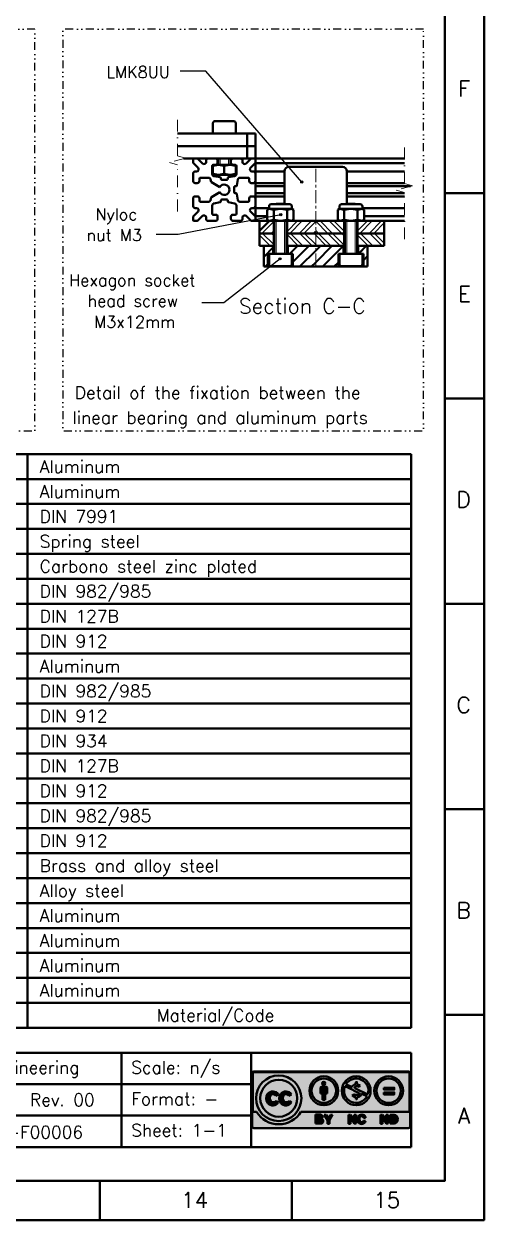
# Model space of a CAD drawing. Extents: x 20728 to 21422, y -7306 to -6812.
# Drawn here: x 21311.2 to 21421.9, y -7306 to -7018.3 of the extents above; entities that cross this region are included whole.
import ezdxf

# ---------------------------------------------------------------- set-up
doc = ezdxf.new("R2010")
doc.units = 0
for name, pattern in [('CENTER', [50.8, 31.75, -6.35, 6.35, -6.35]), ('DASHDOTTINY', [3.81, 1.905, -0.9525, 0, -0.9525]), ('DASHED', [19.05, 12.7, -6.35]), ('DIVIDETINY', [4.7625, 1.905, -0.9525, 0, -0.9525, 0, -0.9525])]:
    doc.linetypes.add(name, pattern=pattern)
for name, color, linetype, lineweight in [('Centro', 1, 'CENTER', 15), ('Encurtamento', 61, 'DASHDOTTINY', 13), ('Fixação e Transmissão', 5, 'Continuous', 50), ('Guias', 30, 'Continuous', 50), ('Linha tracejada', 254, 'DASHED', 15), ('Perfis e Cantoneiras', 2, 'Continuous', 50), ('Peças Usinadas', 120, 'Continuous', 50)]:
    doc.layers.add(name, color=color, linetype=linetype, lineweight=lineweight)
for name, color, linetype in [('Cotas', 90, 'Continuous'), ('Detalhe', 132, 'DIVIDETINY'), ('Hachura', 9, 'Continuous')]:
    doc.layers.add(name, color=color, linetype=linetype)
doc.styles.get("Standard").update_dxf_attribs({"font": 'romans.shx'})

# ---------------------------------------------------------------- blocks, each defined once
blk = doc.blocks.new('Logo CC')
at = {"layer": 'Peças Usinadas'}
h = blk.add_hatch(color=252, dxfattribs=at)
h.dxf.hatch_style = 1
h.paths.add_polyline_path([(20.48, 4.9, 0.414214), (20.04, 5.34), (-17.19, 5.34, 0.414214), (-17.63, 4.9), (-17.63, -7.85, 0.414214), (-17.19, -8.29), (20.04, -8.29, 0.414214), (20.48, -7.85), (20.48, 4.9)])
h.paths.add_polyline_path([(-16.56, -4.37), (-17.44, -4.37), (-17.44, 4.9, -0.414214), (-17.19, 5.15), (20.04, 5.15, -0.414214), (20.29, 4.9), (20.29, -4.37), (-5.84, -4.37, -0.563159), (-16.56, -4.37)], flags=16)
h.paths.add_polyline_path([(-16.67, -1.12, -1), (-5.73, -1.12, -1), (-16.67, -1.12)], flags=0)
h.paths.add_polyline_path([(-2.34, -5.06), (-1.12, -5.06, -0.661969), (-0.86, -6.06, -0.788457), (-1.09, -7.22), (-2.34, -7.22), (-2.34, -5.06)], flags=16)
h.paths.add_polyline_path([(-0.23, -5.14), (0.26, -5.14), (0.76, -5.98), (1.27, -5.14), (1.76, -5.14), (1, -6.41), (1, -7.27), (0.76, -7.27), (0.53, -7.27), (0.53, -6.41), (-0.23, -5.14)], flags=16)
h.paths.add_polyline_path([(5.57, -5.1), (6.05, -5.1), (6.97, -6.44), (6.97, -5.1), (7.45, -5.1), (7.45, -7.21), (6.97, -7.21), (6.05, -5.87), (6.05, -7.23), (5.57, -7.23), (5.57, -5.1)], flags=16)
h.paths.add_polyline_path([(7.82, -5.75, -0.213732), (8.48, -5.08, -0.134698), (9.1, -5.09, -0.397759), (9.71, -5.83), (9.24, -5.83, 0.6511), (8.35, -5.62, 0.22418), (8.31, -6.58, 0.699149), (9.24, -6.54), (9.71, -6.54, -0.390337), (8.8, -7.31, -0.329081), (7.83, -6.65, -0.166195), (7.82, -5.75)], flags=16)
h.paths.add_polyline_path([(13.29, -5.1), (13.77, -5.1), (14.7, -6.44), (14.7, -5.1), (15.18, -5.1), (15.18, -7.21), (14.7, -7.21), (13.77, -5.87), (13.77, -7.23), (13.29, -7.23), (13.29, -5.1)], flags=16)
h.paths.add_polyline_path([(15.66, -5.1), (16.59, -5.1, -0.863396), (16.59, -7.21), (15.66, -7.21), (15.66, -5.1)], flags=16)
h.paths.add_polyline_path([(16.02, -5.45), (16.59, -5.45, -0.611418), (16.59, -6.9), (16.02, -6.9), (16.02, -5.45)], flags=0)
h.paths.add_polyline_path([(-1.84, -5.45), (-1.29, -5.45, -0.888745), (-1.29, -5.94), (-1.84, -5.94), (-1.84, -5.45)], flags=0)
h.paths.add_polyline_path([(-1.84, -6.36), (-1.21, -6.36, -0.888745), (-1.21, -6.85), (-1.84, -6.85), (-1.84, -6.36)], flags=0)
h.paths.add_polyline_path([(-6.76, -1.12, -1), (-15.64, -1.12, -1), (-6.76, -1.12)], flags=0)
h.paths.add_polyline_path([(3.13, 0.69, -1), (-3.81, 0.69, -1), (3.13, 0.69)], flags=0)
h.paths.add_polyline_path([(2.59, 0.69, -1), (-3.27, 0.69, -1), (2.59, 0.69)], flags=0)
h.paths.add_polyline_path([(-1.12, 1.44, -0.414214), (-0.92, 1.64), (-0.34, 1.64), (0.23, 1.64, -0.414213), (0.43, 1.44), (0.43, 0), (0, 0), (0, -1.46), (-0.34, -1.46), (-0.69, -1.46), (-0.69, 0), (-1.12, 0), (-1.12, 1.44)], flags=0)
h.paths.add_polyline_path([(10.93, 0.69, -1), (3.99, 0.69, -1), (10.93, 0.69)], flags=0)
h.paths.add_polyline_path([(4.75, 1.8), (6.66, 0.93, 0.109981), (8.05, 0.21, -0.673703), (8.15, -0.15, -0.259108), (6.78, -0.18), (6.51, -0.48, 0.155874), (7.39, -0.85), (7.39, -1.33), (7.63, -1.33), (7.63, -0.85, 0.142846), (8.46, -0.56, 0.147289), (8.76, -0.04), (10.07, -0.64, -0.962523), (4.75, 1.8)], flags=0)
h.paths.add_polyline_path([(7.33, 1.73, -0.154068), (8.15, 1.66), (8.43, 1.96, 0.096441), (7.63, 2.24), (7.63, 2.76), (7.39, 2.76), (7.39, 2.26, 0.305146), (6.45, 1.57), (4.97, 2.24, -0.876811), (10.26, -0.18), (7.26, 1.21, -0.730169), (7.33, 1.73)], flags=0)
h.paths.add_polyline_path([(18.73, 0.69, -1), (11.79, 0.69, -1), (18.73, 0.69)], flags=0)
h.paths.add_polyline_path([(18.19, 0.69, -1), (12.33, 0.69, -1), (18.19, 0.69)], flags=0)
h.paths.add_polyline_path([(14.14, 1.43), (16.6, 1.43), (16.6, 0.97), (14.14, 0.97), (14.14, 1.43)], flags=0)
h.paths.add_polyline_path([(-11.27, -0.18), (-11.88, -0.53, 0.450891), (-13.11, -0.33, 0.349848), (-13.01, -1.97, 0.361747), (-11.79, -1.71), (-11.3, -2.06, -0.517788), (-13.86, -2.29, -0.339698), (-13.89, -0.09, -0.489965), (-11.27, -0.18)], flags=0)
h.paths.add_polyline_path([(-8.12, -0.18), (-8.73, -0.53, 0.450891), (-9.96, -0.33, 0.349848), (-9.86, -1.97, 0.361747), (-8.64, -1.71), (-8.15, -2.06, -0.517788), (-10.71, -2.29, -0.339698), (-10.74, -0.09, -0.489965), (-8.12, -0.18)], flags=0)
h.paths.add_polyline_path([(14.14, 0.28), (16.6, 0.28), (16.6, -0.19), (14.14, -0.19), (14.14, 0.28)], flags=0)
h.paths.add_polyline_path([(0.05, 2.45, -1), (-0.74, 2.45, -1), (0.05, 2.45)], flags=0)
h = blk.add_hatch(color=254, dxfattribs=at)
h.dxf.hatch_style = 1
h.paths.add_polyline_path([(20.29, 4.9, 0.414214), (20.04, 5.15), (-17.19, 5.15, 0.414214), (-17.44, 4.9), (-17.44, -4.37), (-16.56, -4.37, 0.563159), (-5.84, -4.37), (20.29, -4.37), (20.29, 4.9)])
h.paths.add_polyline_path([(-5.73, -1.12, -1), (-16.67, -1.12, -1), (-5.73, -1.12)], flags=16)
h.paths.add_polyline_path([(-6.76, -1.12, -1), (-15.64, -1.12, -1), (-6.76, -1.12)], flags=0)
h.paths.add_polyline_path([(3.13, 0.69, -1), (-3.81, 0.69, -1), (3.13, 0.69)], flags=16)
h.paths.add_polyline_path([(2.59, 0.69, -1), (-3.27, 0.69, -1), (2.59, 0.69)], flags=0)
h.paths.add_polyline_path([(-1.12, 1.44, -0.414214), (-0.92, 1.64), (-0.34, 1.64), (0.23, 1.64, -0.414213), (0.43, 1.44), (0.43, 0), (0, 0), (0, -1.46), (-0.34, -1.46), (-0.69, -1.46), (-0.69, 0), (-1.12, 0), (-1.12, 1.44)], flags=0)
h.paths.add_polyline_path([(10.93, 0.69, -1), (3.99, 0.69, -1), (10.93, 0.69)], flags=16)
h.paths.add_polyline_path([(4.75, 1.8), (6.66, 0.93, 0.109981), (8.05, 0.21, -0.673703), (8.15, -0.15, -0.259108), (6.78, -0.18), (6.51, -0.48, 0.155874), (7.39, -0.85), (7.39, -1.33), (7.63, -1.33), (7.63, -0.85, 0.142846), (8.46, -0.56, 0.147289), (8.76, -0.04), (10.07, -0.64, -0.962523), (4.75, 1.8)], flags=0)
h.paths.add_polyline_path([(7.33, 1.73, -0.154068), (8.15, 1.66), (8.43, 1.96, 0.096441), (7.63, 2.24), (7.63, 2.76), (7.39, 2.76), (7.39, 2.26, 0.305146), (6.45, 1.57), (4.97, 2.24, -0.876811), (10.26, -0.18), (7.26, 1.21, -0.730169), (7.33, 1.73)], flags=0)
h.paths.add_polyline_path([(18.73, 0.69, -1), (11.79, 0.69, -1), (18.73, 0.69)], flags=16)
h.paths.add_polyline_path([(18.19, 0.69, -1), (12.33, 0.69, -1), (18.19, 0.69)], flags=0)
h.paths.add_polyline_path([(14.14, 1.43), (16.6, 1.43), (16.6, 0.97), (14.14, 0.97), (14.14, 1.43)], flags=0)
h.paths.add_polyline_path([(-11.27, -0.18), (-11.88, -0.53, 0.450891), (-13.11, -0.33, 0.349848), (-13.01, -1.97, 0.361747), (-11.79, -1.71), (-11.3, -2.06, -0.517788), (-13.86, -2.29, -0.339698), (-13.89, -0.09, -0.489965), (-11.27, -0.18)], flags=0)
h.paths.add_polyline_path([(-8.12, -0.18), (-8.73, -0.53, 0.450891), (-9.96, -0.33, 0.349848), (-9.86, -1.97, 0.361747), (-8.64, -1.71), (-8.15, -2.06, -0.517788), (-10.71, -2.29, -0.339698), (-10.74, -0.09, -0.489965), (-8.12, -0.18)], flags=0)
h.paths.add_polyline_path([(14.14, 0.28), (16.6, 0.28), (16.6, -0.19), (14.14, -0.19), (14.14, 0.28)], flags=0)
h.paths.add_polyline_path([(0.05, 2.45, -1), (-0.74, 2.45, -1), (0.05, 2.45)], flags=0)
h = blk.add_hatch(color=252, dxfattribs=at)
h.dxf.hatch_style = 1
h.paths.add_polyline_path([(-5.73, -1.12, 1), (-16.67, -1.12, 1), (-5.73, -1.12)])
h.paths.add_polyline_path([(-15.64, -1.12, -1), (-6.76, -1.12, -1), (-15.64, -1.12)], flags=16)
h.paths.add_polyline_path([(-13.89, -0.09, -0.489965), (-11.27, -0.18), (-11.88, -0.53, 0.450891), (-13.11, -0.33, 0.349848), (-13.01, -1.97, 0.361747), (-11.79, -1.71), (-11.3, -2.06, -0.517788), (-13.86, -2.29, -0.339698), (-13.89, -0.09)], flags=0)
h.paths.add_polyline_path([(-10.74, -0.09, -0.489965), (-8.12, -0.18), (-8.73, -0.53, 0.450891), (-9.96, -0.33, 0.349848), (-9.86, -1.97, 0.361747), (-8.64, -1.71), (-8.15, -2.06, -0.517788), (-10.71, -2.29, -0.339698), (-10.74, -0.09)], flags=0)
h = blk.add_hatch(color=7, dxfattribs=at)
h.dxf.hatch_style = 1
h.paths.add_polyline_path([(-6.76, -1.12, 1), (-15.64, -1.12, 1), (-6.76, -1.12)])
h.paths.add_polyline_path([(-13.89, -0.09, -0.489965), (-11.27, -0.18), (-11.88, -0.53, 0.450891), (-13.11, -0.33, 0.349848), (-13.01, -1.97, 0.361747), (-11.79, -1.71), (-11.3, -2.06, -0.517788), (-13.86, -2.29, -0.339698), (-13.89, -0.09)], flags=16)
h.paths.add_polyline_path([(-10.74, -0.09, -0.489965), (-8.12, -0.18), (-8.73, -0.53, 0.450891), (-9.96, -0.33, 0.349848), (-9.86, -1.97, 0.361747), (-8.64, -1.71), (-8.15, -2.06, -0.517788), (-10.71, -2.29, -0.339698), (-10.74, -0.09)], flags=16)
h = blk.add_hatch(color=252, dxfattribs=at)
h.dxf.hatch_style = 1
h.paths.add_polyline_path([(3.13, 0.69, 1), (-3.81, 0.69, 1), (3.13, 0.69)])
h.paths.add_polyline_path([(2.59, 0.69, -1), (-3.27, 0.69, -1), (2.59, 0.69)], flags=16)
h.paths.add_polyline_path([(-0.92, 1.64), (-0.34, 1.64), (0.23, 1.64, -0.414213), (0.43, 1.44), (0.43, 0), (0, 0), (0, -1.46), (-0.34, -1.46), (-0.69, -1.46), (-0.69, 0), (-1.12, 0), (-1.12, 1.44, -0.414214), (-0.92, 1.64)], flags=0)
h.paths.add_polyline_path([(0.05, 2.45, -1), (-0.74, 2.45, -1), (0.05, 2.45)], flags=0)
h = blk.add_hatch(color=7, dxfattribs=at)
h.dxf.hatch_style = 1
h.paths.add_polyline_path([(2.59, 0.69, 1), (-3.27, 0.69, 1), (2.59, 0.69)])
h.paths.add_polyline_path([(-0.92, 1.64), (-0.34, 1.64), (0.23, 1.64, -0.414213), (0.43, 1.44), (0.43, 0), (0, 0), (0, -1.46), (-0.34, -1.46), (-0.69, -1.46), (-0.69, 0), (-1.12, 0), (-1.12, 1.44, -0.414214), (-0.92, 1.64)], flags=16)
h.paths.add_polyline_path([(0.05, 2.45, -1), (-0.74, 2.45, -1), (0.05, 2.45)], flags=16)
h = blk.add_hatch(color=252, dxfattribs=at)
h.dxf.hatch_style = 1
h.paths.add_polyline_path([(10.93, 0.69, 1), (3.99, 0.69, 1), (10.93, 0.69)])
h.paths.add_polyline_path([(4.75, 1.8), (6.66, 0.93, 0.109981), (8.05, 0.21, -0.673703), (8.15, -0.15, -0.259108), (6.78, -0.18), (6.51, -0.48, 0.155874), (7.39, -0.85), (7.39, -1.33), (7.63, -1.33), (7.63, -0.85, 0.142846), (8.46, -0.56, 0.147289), (8.76, -0.04), (10.07, -0.64, -0.962523), (4.75, 1.8)], flags=16)
h.paths.add_polyline_path([(10.26, -0.18), (7.26, 1.21, -0.730169), (7.33, 1.73, -0.154068), (8.15, 1.66), (8.43, 1.96, 0.096441), (7.63, 2.24), (7.63, 2.76), (7.39, 2.76), (7.39, 2.26, 0.305146), (6.45, 1.57), (4.97, 2.24, -0.876811), (10.26, -0.18)], flags=16)
h = blk.add_hatch(color=7, dxfattribs=at)
h.dxf.hatch_style = 1
h.paths.add_polyline_path([(7.39, 2.76), (7.63, 2.76), (7.63, 2.24, -0.096441), (8.43, 1.96), (8.15, 1.66, 0.154068), (7.33, 1.73, 0.730169), (7.26, 1.21), (10.26, -0.18, 0.876811), (4.97, 2.24), (6.45, 1.57, -0.305146), (7.39, 2.26), (7.39, 2.76)])
h = blk.add_hatch(color=252, dxfattribs=at)
h.dxf.hatch_style = 1
h.paths.add_polyline_path([(18.73, 0.69, 1), (11.79, 0.69, 1), (18.73, 0.69)])
h.paths.add_polyline_path([(18.19, 0.69, -1), (12.33, 0.69, -1), (18.19, 0.69)], flags=16)
h.paths.add_polyline_path([(14.14, 1.43), (16.6, 1.43), (16.6, 0.97), (14.14, 0.97), (14.14, 1.43)], flags=0)
h.paths.add_polyline_path([(14.14, 0.28), (16.6, 0.28), (16.6, -0.19), (14.14, -0.19), (14.14, 0.28)], flags=0)
h = blk.add_hatch(color=7, dxfattribs=at)
h.dxf.hatch_style = 1
h.paths.add_polyline_path([(12.33, 0.69, 1), (18.19, 0.69, 1), (12.33, 0.69)])
h.paths.add_polyline_path([(14.14, 1.43), (16.6, 1.43), (16.6, 0.97), (14.14, 0.97), (14.14, 1.43)], flags=16)
h.paths.add_polyline_path([(14.14, 0.28), (16.6, 0.28), (16.6, -0.19), (14.14, -0.19), (14.14, 0.28)], flags=16)
h = blk.add_hatch(color=252, dxfattribs=at)
h.dxf.hatch_style = 1
h.paths.add_polyline_path([(-11.3, -2.06), (-11.79, -1.71, -0.361747), (-13.01, -1.97, -0.349848), (-13.11, -0.33, -0.450891), (-11.88, -0.53), (-11.27, -0.18, 0.489965), (-13.89, -0.09, 0.339698), (-13.86, -2.29, 0.517788), (-11.3, -2.06)])
h = blk.add_hatch(color=252, dxfattribs=at)
h.dxf.hatch_style = 1
h.paths.add_polyline_path([(-8.15, -2.06), (-8.64, -1.71, -0.361747), (-9.86, -1.97, -0.349848), (-9.96, -0.33, -0.450891), (-8.73, -0.53), (-8.12, -0.18, 0.489965), (-10.74, -0.09, 0.339698), (-10.71, -2.29, 0.517788), (-8.15, -2.06)])
h = blk.add_hatch(color=252, dxfattribs=at)
h.dxf.hatch_style = 1
h.paths.add_polyline_path([(0.43, 1.44, 0.414214), (0.23, 1.64), (-0.34, 1.64), (-0.92, 1.64, 0.414214), (-1.12, 1.44), (-1.12, 0), (-0.69, 0), (-0.69, -1.46), (-0.34, -1.46), (0, -1.46), (0, 0), (0.43, 0), (0.43, 1.44)])
h = blk.add_hatch(color=252, dxfattribs=at)
h.dxf.hatch_style = 1
h.paths.add_polyline_path([(0.05, 2.45, 1), (-0.74, 2.45, 1), (0.05, 2.45)])
h = blk.add_hatch(color=7, dxfattribs=at)
h.dxf.hatch_style = 1
h.paths.add_polyline_path([(6.66, 0.93), (4.75, 1.8, 0.962523), (10.07, -0.64), (8.76, -0.04, -0.147289), (8.46, -0.56, -0.142846), (7.63, -0.85), (7.63, -1.33), (7.39, -1.33), (7.39, -0.85, -0.155874), (6.51, -0.48), (6.78, -0.18, 0.259108), (8.15, -0.15, 0.673703), (8.05, 0.21, -0.109981), (6.66, 0.93)])
h = blk.add_hatch(color=252, dxfattribs=at)
h.dxf.hatch_style = 1
h.paths.add_polyline_path([(16.6, 1.43), (14.14, 1.43), (14.14, 0.97), (16.6, 0.97), (16.6, 1.43)])
h = blk.add_hatch(color=252, dxfattribs=at)
h.dxf.hatch_style = 1
h.paths.add_polyline_path([(16.6, 0.28), (14.14, 0.28), (14.14, -0.19), (16.6, -0.19), (16.6, 0.28)])
h = blk.add_hatch(color=7, dxfattribs=at)
h.dxf.hatch_style = 1
h.paths.add_polyline_path([(-0.86, -6.06, 0.661969), (-1.12, -5.06), (-2.34, -5.06), (-2.34, -7.22), (-1.09, -7.22, 0.788457), (-0.86, -6.06)])
h.paths.add_polyline_path([(-1.84, -5.45), (-1.29, -5.45, -0.888745), (-1.29, -5.94), (-1.84, -5.94), (-1.84, -5.45)], flags=16)
h.paths.add_polyline_path([(-1.84, -6.36), (-1.21, -6.36, -0.888745), (-1.21, -6.85), (-1.84, -6.85), (-1.84, -6.36)], flags=16)
h = blk.add_hatch(color=252, dxfattribs=at)
h.dxf.hatch_style = 1
h.paths.add_polyline_path([(-1.29, -5.45), (-1.84, -5.45), (-1.84, -5.94), (-1.29, -5.94, 0.888745), (-1.29, -5.45)])
h = blk.add_hatch(color=7, dxfattribs=at)
h.dxf.hatch_style = 1
h.paths.add_polyline_path([(1.76, -5.14), (1.27, -5.14), (0.76, -5.98), (0.26, -5.14), (-0.23, -5.14), (0.53, -6.41), (0.53, -7.27), (0.76, -7.27), (1, -7.27), (1, -6.41), (1.76, -5.14)])
h = blk.add_hatch(color=7, dxfattribs=at)
h.dxf.hatch_style = 1
h.paths.add_polyline_path([(7.45, -5.1), (6.97, -5.1), (6.97, -6.44), (6.05, -5.1), (5.57, -5.1), (5.57, -7.23), (6.05, -7.23), (6.05, -5.87), (6.97, -7.21), (7.45, -7.21), (7.45, -5.1)])
h = blk.add_hatch(color=7, dxfattribs=at)
h.dxf.hatch_style = 1
h.paths.add_polyline_path([(9.71, -6.54), (9.24, -6.54, -0.699149), (8.31, -6.58, -0.22418), (8.35, -5.62, -0.6511), (9.24, -5.83), (9.71, -5.83, 0.397759), (9.1, -5.09, 0.134698), (8.48, -5.08, 0.213732), (7.82, -5.75, 0.166195), (7.83, -6.65, 0.329081), (8.8, -7.31, 0.390337), (9.71, -6.54)])
h = blk.add_hatch(color=7, dxfattribs=at)
h.dxf.hatch_style = 1
h.paths.add_polyline_path([(15.18, -5.1), (14.7, -5.1), (14.7, -6.44), (13.77, -5.1), (13.29, -5.1), (13.29, -7.23), (13.77, -7.23), (13.77, -5.87), (14.7, -7.21), (15.18, -7.21), (15.18, -5.1)])
h = blk.add_hatch(color=7, dxfattribs=at)
h.dxf.hatch_style = 1
h.paths.add_polyline_path([(16.59, -5.1), (15.66, -5.1), (15.66, -7.21), (16.59, -7.21, 0.863396), (16.59, -5.1)])
h.paths.add_polyline_path([(16.02, -5.45), (16.59, -5.45, -0.611418), (16.59, -6.9), (16.02, -6.9), (16.02, -5.45)], flags=16)
h = blk.add_hatch(color=252, dxfattribs=at)
h.dxf.hatch_style = 1
h.paths.add_polyline_path([(16.59, -5.45), (16.02, -5.45), (16.02, -6.9), (16.59, -6.9, 0.611418), (16.59, -5.45)])
h = blk.add_hatch(color=252, dxfattribs=at)
h.dxf.hatch_style = 1
h.paths.add_polyline_path([(-1.21, -6.36), (-1.84, -6.36), (-1.84, -6.85), (-1.21, -6.85, 0.888745), (-1.21, -6.36)])
for p, q in [((-17.85, 9.83), (-17.85, -12.87)), ((-17.85, 9.83), (20.69, 9.83)), ((20.69, 9.83), (20.69, -12.87)), ((20.69, -12.87), (-17.85, -12.87))]:
    blk.add_line(p, q, dxfattribs=at)
at = {"layer": 'Peças Usinadas', "color": 252}
for p, q in [((-17.63, 4.9), (-17.63, -7.85)), ((-17.44, 4.9), (-17.44, -4.37)), ((-17.19, 5.34), (20.04, 5.34)), ((-17.19, 5.15), (20.04, 5.15)), ((20.29, -4.37), (20.29, 4.9)), ((20.48, -7.85), (20.48, 4.9)), ((-1.12, 0), (-1.12, 1.44)), ((-0.69, 0), (-1.12, 0)), ((-0.92, 1.64), (-0.34, 1.64)), ((-0.69, -1.46), (-0.69, 0)), ((0.23, 1.64), (-0.34, 1.64)), ((0, 0), (0.43, 0)), ((0, -1.46), (0, 0)), ((0.43, 0), (0.43, 1.44)), ((4.75, 1.8), (6.66, 0.93)), ((4.97, 2.24), (6.45, 1.57)), ((7.26, 1.21), (10.26, -0.18)), ((8.15, 1.66), (8.43, 1.96)), ((-11.27, -0.18), (-11.88, -0.53)), ((-11.3, -2.06), (-11.79, -1.71)), ((-8.12, -0.18), (-8.73, -0.53)), ((-8.15, -2.06), (-8.64, -1.71)), ((-0.34, -1.46), (-0.69, -1.46)), ((-0.34, -1.46), (0, -1.46)), ((6.51, -0.48), (6.78, -0.18)), ((8.76, -0.04), (10.07, -0.64)), ((-17.44, -4.37), (-16.56, -4.37)), ((-5.84, -4.37), (20.29, -4.37)), ((-2.34, -5.06), (-1.12, -5.06)), ((-2.34, -7.22), (-2.34, -5.06)), ((-1.84, -5.94), (-1.84, -5.45)), ((-1.84, -5.45), (-1.29, -5.45)), ((-0.23, -5.14), (0.26, -5.14)), ((0.53, -6.41), (-0.23, -5.14)), ((0.76, -5.98), (0.26, -5.14)), ((0.76, -5.98), (1.27, -5.14)), ((1, -6.41), (1.76, -5.14)), ((1.76, -5.14), (1.27, -5.14)), ((5.57, -5.1), (6.05, -5.1)), ((5.57, -7.23), (5.57, -5.1)), ((6.05, -5.1), (6.97, -6.44)), ((6.97, -6.44), (6.97, -5.1)), ((6.97, -5.1), (7.45, -5.1)), ((7.45, -7.21), (7.45, -5.1)), ((13.29, -5.1), (13.77, -5.1)), ((13.29, -7.23), (13.29, -5.1)), ((13.77, -5.1), (14.7, -6.44)), ((14.7, -6.44), (14.7, -5.1)), ((14.7, -5.1), (15.18, -5.1)), ((15.18, -7.21), (15.18, -5.1)), ((15.66, -5.1), (16.59, -5.1)), ((15.66, -7.21), (15.66, -5.1)), ((16.59, -5.45), (16.02, -5.45)), ((16.02, -6.9), (16.02, -5.45)), ((20.04, -8.29), (-17.19, -8.29)), ((-2.34, -7.22), (-1.09, -7.22)), ((-1.84, -5.94), (-1.29, -5.94)), ((-1.84, -6.36), (-1.21, -6.36)), ((-1.84, -6.85), (-1.84, -6.36)), ((-1.84, -6.85), (-1.21, -6.85)), ((0.53, -7.27), (0.53, -6.41)), ((0.53, -7.27), (0.76, -7.27)), ((1, -7.27), (0.76, -7.27)), ((1, -7.27), (1, -6.41)), ((5.57, -7.23), (6.05, -7.23)), ((6.05, -5.87), (6.97, -7.21)), ((6.05, -7.23), (6.05, -5.87)), ((6.97, -7.21), (7.45, -7.21)), ((9.24, -5.83), (9.71, -5.83)), ((9.24, -6.54), (9.71, -6.54)), ((13.29, -7.23), (13.77, -7.23)), ((13.77, -5.87), (14.7, -7.21)), ((13.77, -7.23), (13.77, -5.87)), ((14.7, -7.21), (15.18, -7.21)), ((15.66, -7.21), (16.59, -7.21)), ((16.59, -6.9), (16.02, -6.9))]:
    blk.add_line(p, q, dxfattribs=at)
at = {"layer": 'Peças Usinadas', "color": 252, "flags": 128}
for points in [[(7.63, 2.24), (7.63, 2.76), (7.39, 2.76), (7.39, 2.26)], [(7.39, -1.33), (7.63, -1.33), (7.63, -0.85)], [(7.39, -0.85), (7.39, -1.33)]]:
    blk.add_lwpolyline(points, dxfattribs=at)
for points in [[(14.14, 1.43), (16.6, 1.43), (16.6, 0.97), (14.14, 0.97)], [(14.14, 0.28), (16.6, 0.28), (16.6, -0.19), (14.14, -0.19)]]:
    blk.add_lwpolyline(points, close=True, dxfattribs=at)
at = {"layer": 'Peças Usinadas', "color": 252}
for centre, radius in [((-11.2, -1.12), 5.47), ((-11.2, -1.12), 4.44), ((-0.34, 0.69), 3.47), ((-0.34, 0.69), 2.93), ((7.46, 0.69), 3.47), ((15.26, 0.69), 3.47), ((15.26, 0.69), 2.93), ((-0.35, 2.45), 0.394)]:
    blk.add_circle(centre, radius, dxfattribs=at)
for centre, radius, start, end in [((-17.19, 4.9), 0.44, 90, 180), ((-17.19, 4.9), 0.25, 90, 180), ((7.46, 0.69), 2.93, 342.9005, 147.879), ((20.04, 4.9), 0.44, 360, 90), ((20.04, 4.9), 0.25, 360, 90), ((-12.61, -1.14), 1.65, 35.899, 140.312), ((-9.46, -1.14), 1.65, 35.899, 140.312), ((-0.92, 1.44), 0.2, 90, 180), ((0.23, 1.44), 0.2, 360, 90), ((7.46, 0.69), 2.93, 157.5777, 333.2017), ((7.43, 1.22), 1.04, 92.4066, 160.2839), ((8.98, 3.7), 3.61, 230.0829, 255.1878), ((7.38, 1.46), 0.274, 100.5329, 245.0759), ((7.64, 0.38), 1.38, 67.9424, 102.9766), ((7.31, 0.05), 2.22, 59.7313, 81.7659), ((8.03, 0.01), 0.197, 307.7598, 83.633), ((-12.44, -1.17), 1.81, 143.2776, 218.3278), ((-12.66, -1.27), 1.57, 220.4297, 329.9279), ((-12.03, -1.08), 1.32, 145.1635, 222.2927), ((-12.59, -0.97), 0.834, 32.2581, 129.3387), ((-12.56, -1.11), 0.977, 242.5501, 322.0999), ((-9.29, -1.17), 1.81, 143.2776, 218.3278), ((-9.51, -1.27), 1.57, 220.4297, 329.9279), ((-8.88, -1.08), 1.32, 145.1635, 222.2927), ((-9.44, -0.97), 0.834, 32.2581, 129.3387), ((-9.41, -1.11), 0.977, 242.5501, 322.0999), ((7.53, 0.72), 1.58, 229.3802, 264.8188), ((7.44, 1.08), 1.41, 242.197, 300.3024), ((7.53, 0.72), 1.58, 273.4515, 305.9694), ((7.75, 0.21), 1.05, 312.6699, 346.185), ((-11.2, -1.12), 6.26, 211.2271, 328.7729), ((-1.32, -5.69), 0.246, 276.7421, 83.2579), ((-1.2, -5.61), 0.563, 307.4065, 81.4197), ((9.14, -6.19), 1.39, 161.3638, 199.108), ((8.89, -6.15), 1.14, 111.2202, 159.478), ((9.34, -6.14), 1.12, 152.4639, 203.0066), ((8.75, -5.93), 0.504, 10.3325, 142.6051), ((8.78, -6.21), 1.17, 74.3385, 105.0244), ((9.01, -5.79), 0.705, 356.0828, 82.8454), ((16.43, -6.15), 1.06, 278.3856, 81.6144), ((16.22, -6.17), 0.813, 297.1152, 62.8848), ((-17.19, -7.85), 0.44, 180, 270), ((-1.24, -6.61), 0.246, 276.7421, 83.2579), ((-1.11, -6.61), 0.605, 272.1182, 65.1353), ((8.76, -6.32), 0.992, 199.5295, 272.3911), ((8.77, -6.39), 0.498, 202.1633, 342.0005), ((8.84, -6.43), 0.878, 267.2945, 352.5847), ((20.04, -7.85), 0.44, 270, 360)]:
    blk.add_arc(centre, radius, start, end, dxfattribs=at)

msp = doc.modelspace()

# ---------------------------------------------------------------- hatches: boundary and pattern name
at = {"layer": 'Cotas'}
h = msp.add_hatch(color=256, dxfattribs=at)
h.dxf.hatch_style = 1
h.paths.add_polyline_path([(21378.306, -7056.318, 0.2411741), (21378.199, -7056.109, 0.6113775), (21377.789, -7056.318, 1), (21378.306, -7056.318)])
h = msp.add_hatch(color=256, dxfattribs=at)
h.dxf.hatch_style = 1
h.paths.add_polyline_path([(21373.251, -7064.177, 0.2411741), (21373.143, -7063.967, 0.6113775), (21372.734, -7064.177, 1), (21373.251, -7064.177)])
h = msp.add_hatch(color=256, dxfattribs=at)
h.dxf.hatch_style = 1
h.paths.add_polyline_path([(21373.076, -7074.795, 0.2411741), (21372.969, -7074.586, 0.6113775), (21372.559, -7074.795, 1), (21373.076, -7074.795)])
at = {"layer": 'Hachura'}
h = msp.add_hatch(dxfattribs=at)
h.set_pattern_fill('ANSI32', color=256, scale=0.25)
h.paths.add_polyline_path([(21371.314, -7065.664), (21367.907, -7065.664), (21367.907, -7068.664), (21368.9, -7068.664), (21371.164, -7068.664), (21371.314, -7068.664), (21371.314, -7065.664)])
h = msp.add_hatch(dxfattribs=at)
h.set_pattern_fill('ANSI32', color=256, scale=0.25)
h.paths.add_polyline_path([(21381.4, -7065.664), (21374.514, -7065.664), (21374.514, -7068.664), (21374.664, -7068.664), (21381.4, -7068.664), (21381.4, -7065.664)])
h = msp.add_hatch(dxfattribs=at)
h.set_pattern_fill('ANSI32', color=256, scale=0.25, angle=90)
h.paths.add_polyline_path([(21388.285, -7065.664), (21381.4, -7065.664), (21381.4, -7068.664), (21388.135, -7068.664), (21388.285, -7068.664), (21388.285, -7065.664)])
h = msp.add_hatch(dxfattribs=at)
h.set_pattern_fill('ANSI32', color=256, scale=0.25)
h.paths.add_polyline_path([(21397.907, -7065.664), (21391.485, -7065.664), (21391.485, -7068.664), (21391.635, -7068.664), (21393.9, -7068.664), (21397.907, -7068.664), (21397.907, -7065.664)])
h = msp.add_hatch(dxfattribs=at)
h.set_pattern_fill('ANSI32', color=256, scale=0.25, angle=90)
h.paths.add_polyline_path([(21371.314, -7068.664), (21367.907, -7068.664), (21367.907, -7071.664), (21368.9, -7071.664), (21371.164, -7071.664), (21371.314, -7071.664), (21371.314, -7068.664)])
h = msp.add_hatch(dxfattribs=at)
h.set_pattern_fill('ANSI32', color=256, scale=0.25, angle=90)
h.paths.add_polyline_path([(21381.4, -7068.664), (21374.514, -7068.664), (21374.514, -7071.664), (21374.664, -7071.664), (21381.4, -7071.664), (21381.4, -7068.664)])
h = msp.add_hatch(dxfattribs=at)
h.set_pattern_fill('ANSI32', color=256, scale=0.25, angle=90)
h.paths.add_polyline_path([(21388.285, -7068.664), (21381.4, -7068.664), (21381.4, -7071.664), (21388.135, -7071.664), (21388.285, -7071.664), (21388.285, -7068.664)])
h = msp.add_hatch(dxfattribs=at)
h.set_pattern_fill('ANSI32', color=256, scale=0.25, angle=90)
h.paths.add_polyline_path([(21397.907, -7068.664), (21391.485, -7068.664), (21391.485, -7071.664), (21391.635, -7071.664), (21393.9, -7071.664), (21397.907, -7071.664), (21397.907, -7068.664)])
h = msp.add_hatch(dxfattribs=at)
h.set_pattern_fill('JIS_LC_8A', color=256, scale=0.25)
h.paths.add_polyline_path([(21371.164, -7071.664), (21368.9, -7071.664), (21368.9, -7076.664), (21369.914, -7076.664), (21369.914, -7073.564), (21370.164, -7073.564), (21371.164, -7073.564), (21371.164, -7071.664)])
h = msp.add_hatch(dxfattribs=at)
h.set_pattern_fill('JIS_LC_8A', color=256, scale=0.25)
h.paths.add_polyline_path([(21381.4, -7071.664), (21374.664, -7071.664), (21374.664, -7073.564), (21375.664, -7073.564), (21375.914, -7073.564), (21375.914, -7076.664), (21381.4, -7076.664), (21381.4, -7071.664)])
h = msp.add_hatch(dxfattribs=at)
h.set_pattern_fill('JIS_LC_8A', color=256, scale=0.25)
h.paths.add_polyline_path([(21386.885, -7073.564), (21387.135, -7073.564), (21388.135, -7073.564), (21388.135, -7071.664), (21381.4, -7071.664), (21381.4, -7076.664), (21386.885, -7076.664), (21386.885, -7073.564)])
h = msp.add_hatch(dxfattribs=at)
h.set_pattern_fill('JIS_LC_8A', color=256, scale=0.25)
h.paths.add_polyline_path([(21393.9, -7071.664), (21391.635, -7071.664), (21391.635, -7073.564), (21392.635, -7073.564), (21392.885, -7073.564), (21392.885, -7076.664), (21393.9, -7076.664), (21393.9, -7071.664)])
at = {"layer": 'Peças Usinadas'}
h = msp.add_hatch(dxfattribs=at)
h.set_pattern_fill('ANSI32', color=256)
h.paths.add_polyline_path([(21371.314, -7065.664), (21369.814, -7065.664), (21367.907, -7065.664), (21367.907, -7068.664), (21371.314, -7068.664), (21371.314, -7065.664)])

# ---------------------------------------------------------------- linework, layer by layer
at = {"layer": 'Centro', "ltscale": 0.1}
msp.add_line((21381.4, -7076.664), (21381.4, -7052.664), dxfattribs=at)
at = {"layer": 'Cotas'}
for p, q in [((21354.918, -7029.669), (21348.743, -7029.669)), ((21378.047, -7056.318), (21354.918, -7029.669)), ((21372.992, -7064.177), (21348.283, -7068.927)), ((21348.283, -7068.927), (21342.983, -7068.927)), ((21372.818, -7074.795), (21359.264, -7085.342)), ((21359.264, -7085.342), (21353.963, -7085.342))]:
    msp.add_line(p, q, dxfattribs=at)
for centre in [(21378.047, -7056.318), (21372.992, -7064.177), (21372.818, -7074.795)]:
    msp.add_circle(centre, 0.259, dxfattribs=at)
at = {"layer": 'Detalhe', "flags": 128}
for points in [[(21313.819, -7019.569), (21219.334, -7019.569), (21219.334, -7116.149), (21313.819, -7116.149)], [(21407.353, -7019.569), (21320.551, -7019.569), (21320.551, -7116.149), (21407.353, -7116.149)]]:
    msp.add_lwpolyline(points, close=True, dxfattribs=at)
at = {"layer": 'Encurtamento', "color": 4, "ltscale": 1.5}
for p, q in [((21348.139, -7050.001), (21348.139, -7040.009)), ((21402.761, -7056.683), (21402.761, -7046.691)), ((21350.087, -7050.535), (21346.19, -7051.603)), ((21348.139, -7052.138), (21346.19, -7051.603)), ((21348.139, -7050.001), (21350.087, -7050.535)), ((21348.139, -7063.394), (21348.139, -7052.138)), ((21404.709, -7057.217), (21400.812, -7058.285)), ((21402.761, -7056.683), (21404.709, -7057.217)), ((21402.761, -7058.82), (21400.812, -7058.285)), ((21402.761, -7070.076), (21402.761, -7058.82))]:
    msp.add_line(p, q, dxfattribs=at)
at = {"layer": 'Fixação e Transmissão', "ltscale": 0.1}
for p, q in [((21356.65, -7044.664), (21356.65, -7042.164)), ((21362.15, -7044.664), (21362.15, -7042.164)), ((21370.164, -7073.564), (21370.164, -7076.064)), ((21375.664, -7073.564), (21375.664, -7076.064)), ((21387.135, -7073.564), (21387.135, -7076.064)), ((21392.635, -7073.564), (21392.635, -7076.064))]:
    msp.add_line(p, q, dxfattribs=at)
at = {"layer": 'Fixação e Transmissão'}
for p, q in [((21361.65, -7041.664), (21357.15, -7041.664)), ((21362.15, -7044.664), (21356.65, -7044.664)), ((21356.647, -7052.41), (21357.997, -7052.164)), ((21357.9, -7052.164), (21357.9, -7050.664)), ((21360.803, -7052.164), (21357.997, -7052.164)), ((21357.997, -7052.164), (21359.4, -7052.41)), ((21360.803, -7052.164), (21359.4, -7052.41)), ((21362.153, -7052.41), (21360.803, -7052.164)), ((21360.9, -7052.164), (21360.9, -7050.664)), ((21356.647, -7054.318), (21356.647, -7052.41)), ((21356.647, -7054.318), (21357.997, -7054.564)), ((21357.997, -7054.564), (21359.4, -7054.318)), ((21360.803, -7054.564), (21357.997, -7054.564)), ((21359.4, -7054.318), (21359.4, -7052.41)), ((21360.803, -7054.564), (21359.4, -7054.318)), ((21362.153, -7054.318), (21360.803, -7054.564)), ((21362.153, -7054.318), (21362.153, -7052.41)), ((21370.164, -7062.764), (21369.739, -7063.01)), ((21369.739, -7065.418), (21369.739, -7063.01)), ((21370.164, -7062.764), (21370.164, -7062.164)), ((21370.164, -7062.764), (21375.664, -7062.764)), ((21370.164, -7062.764), (21371.327, -7063.01)), ((21370.664, -7061.664), (21375.164, -7061.664)), ((21371.327, -7063.01), (21372.914, -7062.764)), ((21371.327, -7065.418), (21371.327, -7063.01)), ((21371.914, -7061.564), (21371.814, -7061.664)), ((21371.914, -7061.564), (21373.914, -7061.564)), ((21374.502, -7063.01), (21372.914, -7062.764)), ((21373.914, -7061.564), (21374.014, -7061.664)), ((21375.664, -7062.764), (21374.502, -7063.01)), ((21374.502, -7065.418), (21374.502, -7063.01)), ((21375.664, -7062.764), (21375.664, -7062.164)), ((21375.664, -7062.764), (21376.09, -7063.01)), ((21376.09, -7065.418), (21376.09, -7063.01)), ((21387.135, -7062.764), (21386.71, -7063.01)), ((21386.71, -7065.418), (21386.71, -7063.01)), ((21387.135, -7062.764), (21387.135, -7062.164)), ((21392.635, -7062.764), (21387.135, -7062.764)), ((21387.135, -7062.764), (21388.297, -7063.01)), ((21392.135, -7061.664), (21387.635, -7061.664)), ((21388.297, -7063.01), (21389.885, -7062.764)), ((21388.297, -7065.418), (21388.297, -7063.01)), ((21388.885, -7061.564), (21388.785, -7061.664)), ((21390.885, -7061.564), (21388.885, -7061.564)), ((21391.473, -7063.01), (21389.885, -7062.764)), ((21390.885, -7061.564), (21390.985, -7061.664)), ((21392.635, -7062.764), (21391.473, -7063.01)), ((21391.473, -7065.418), (21391.473, -7063.01)), ((21392.635, -7062.764), (21392.635, -7062.164)), ((21392.635, -7062.764), (21393.06, -7063.01)), ((21393.06, -7065.418), (21393.06, -7063.01)), ((21370.164, -7065.664), (21369.739, -7065.418)), ((21370.164, -7065.664), (21371.327, -7065.418)), ((21370.164, -7065.664), (21375.664, -7065.664)), ((21371.327, -7065.418), (21372.914, -7065.664)), ((21371.414, -7065.664), (21371.414, -7073.564)), ((21374.502, -7065.418), (21372.914, -7065.664)), ((21374.414, -7065.664), (21374.414, -7073.564)), ((21375.664, -7065.664), (21374.502, -7065.418)), ((21375.664, -7065.664), (21376.09, -7065.418)), ((21387.135, -7065.664), (21386.71, -7065.418)), ((21387.135, -7065.664), (21388.297, -7065.418)), ((21392.635, -7065.664), (21387.135, -7065.664)), ((21388.297, -7065.418), (21389.885, -7065.664)), ((21388.385, -7065.664), (21388.385, -7073.564)), ((21391.473, -7065.418), (21389.885, -7065.664)), ((21391.385, -7065.664), (21391.385, -7073.564)), ((21392.635, -7065.664), (21391.473, -7065.418)), ((21392.635, -7065.664), (21393.06, -7065.418)), ((21370.164, -7073.564), (21375.664, -7073.564)), ((21392.635, -7073.564), (21387.135, -7073.564)), ((21370.664, -7076.564), (21375.164, -7076.564)), ((21392.135, -7076.564), (21387.635, -7076.564))]:
    msp.add_line(p, q, dxfattribs=at)
for centre, start, end in [((21357.15, -7042.164), 90, 180), ((21361.65, -7042.164), 0, 90), ((21370.664, -7062.164), 90, 180), ((21375.164, -7062.164), 0, 90), ((21387.635, -7062.164), 90, 180), ((21392.135, -7062.164), 0, 90), ((21370.664, -7076.064), 180, 270), ((21375.164, -7076.064), 270, 360), ((21387.635, -7076.064), 180, 270), ((21392.135, -7076.064), 270, 360)]:
    msp.add_arc(centre, 0.5, start, end, dxfattribs=at)
at = {"layer": 'Guias'}
for p, q in [((21373.896, -7053.664), (21373.896, -7061.564)), ((21374.896, -7052.664), (21387.896, -7052.664)), ((21388.896, -7053.664), (21388.896, -7061.564)), ((21368.9, -7071.664), (21371.414, -7071.664)), ((21374.414, -7071.664), (21388.385, -7071.664)), ((21393.9, -7071.664), (21391.385, -7071.664)), ((21368.9, -7076.664), (21393.9, -7076.664))]:
    msp.add_line(p, q, dxfattribs=at)
at = {"layer": 'Guias', "ltscale": 0.1}
for p, q in [((21368.9, -7071.664), (21368.9, -7076.664)), ((21371.164, -7073.564), (21371.164, -7071.664)), ((21374.664, -7073.564), (21374.664, -7071.664)), ((21388.135, -7073.564), (21388.135, -7071.664)), ((21391.635, -7073.564), (21391.635, -7071.664)), ((21393.9, -7071.664), (21393.9, -7076.664)), ((21369.914, -7076.664), (21369.914, -7073.564)), ((21370.164, -7073.564), (21369.914, -7073.564)), ((21375.914, -7073.564), (21375.664, -7073.564)), ((21375.914, -7076.664), (21375.914, -7073.564)), ((21386.885, -7076.664), (21386.885, -7073.564)), ((21386.885, -7073.564), (21387.135, -7073.564)), ((21392.635, -7073.564), (21392.885, -7073.564)), ((21392.885, -7076.664), (21392.885, -7073.564))]:
    msp.add_line(p, q, dxfattribs=at)
at = {"layer": 'Guias'}
for centre, start, end in [((21374.896, -7053.664), 90, 180), ((21387.896, -7053.664), 0, 90)]:
    msp.add_arc(centre, 1, start, end, dxfattribs=at)
at = {"layer": 'Linha tracejada'}
for p, q in [((21358.4, -7052.164), (21358.4, -7050.664)), ((21360.4, -7052.164), (21360.4, -7050.664)), ((21371.914, -7061.564), (21371.914, -7061.664)), ((21373.914, -7061.564), (21373.914, -7061.664)), ((21388.885, -7061.564), (21388.885, -7061.664)), ((21390.885, -7061.564), (21390.885, -7061.664)), ((21371.914, -7065.664), (21371.914, -7073.564)), ((21373.914, -7065.664), (21373.914, -7073.564)), ((21388.885, -7065.664), (21388.885, -7073.564)), ((21390.885, -7065.664), (21390.885, -7073.564))]:
    msp.add_line(p, q, dxfattribs=at)
at = {"layer": 'Peças Usinadas'}
for p, q in [((21348.139, -7044.664), (21366.9, -7044.664)), ((21364.9, -7050.664), (21364.9, -7044.664)), ((21366.9, -7050.664), (21366.9, -7044.664)), ((21348.139, -7047.664), (21366.9, -7047.664)), ((21349.616, -7050.664), (21366.9, -7050.664)), ((21421.947, -7058.961), (21412.497, -7058.961)), ((21367.907, -7065.664), (21397.907, -7065.664)), ((21367.907, -7071.664), (21367.907, -7065.664)), ((21397.907, -7071.664), (21397.907, -7065.664)), ((21367.907, -7068.664), (21371.414, -7068.664)), ((21374.414, -7068.664), (21388.385, -7068.664)), ((21391.385, -7068.664), (21397.907, -7068.664)), ((21367.907, -7071.664), (21368.9, -7071.664)), ((21393.9, -7071.664), (21397.907, -7071.664)), ((21421.947, -7108.372), (21412.497, -7108.372)), ((21404.397, -7121.762), (21124.427, -7121.762)), ((21312.024, -7121.762), (21312.024, -7259.762)), ((21404.397, -7121.762), (21404.397, -7259.762)), ((21404.397, -7127.762), (21124.427, -7127.762)), ((21404.397, -7133.762), (21124.427, -7133.762)), ((21404.397, -7133.762), (21179.424, -7133.762)), ((21404.397, -7139.762), (21179.424, -7139.762)), ((21404.397, -7145.762), (21179.424, -7145.762)), ((21404.397, -7151.762), (21124.427, -7151.762)), ((21404.397, -7157.762), (21179.424, -7157.762)), ((21421.947, -7157.782), (21412.497, -7157.782)), ((21404.397, -7163.762), (21179.424, -7163.762)), ((21404.397, -7169.762), (21179.424, -7169.762)), ((21404.397, -7169.762), (21179.424, -7169.762)), ((21404.397, -7175.762), (21124.427, -7175.762)), ((21404.397, -7181.762), (21179.424, -7181.762)), ((21404.397, -7187.762), (21124.427, -7187.762)), ((21404.397, -7193.762), (21179.424, -7193.762)), ((21404.397, -7199.762), (21179.424, -7199.762)), ((21404.397, -7205.762), (21124.427, -7205.762)), ((21421.947, -7207.192), (21412.497, -7207.192)), ((21404.397, -7211.762), (21179.424, -7211.762)), ((21404.397, -7217.762), (21124.427, -7217.762)), ((21404.397, -7223.762), (21124.427, -7223.762)), ((21404.397, -7229.762), (21124.427, -7229.762)), ((21404.397, -7235.762), (21124.427, -7235.762)), ((21404.397, -7241.762), (21124.427, -7241.762)), ((21404.397, -7241.762), (21136.824, -7241.762)), ((21404.397, -7247.762), (21124.427, -7247.762)), ((21404.397, -7253.762), (21124.427, -7253.762)), ((21421.947, -7256.602), (21412.497, -7256.602)), ((21404.397, -7259.762), (21124.427, -7259.762)), ((21125.011, -7265.762), (21404.397, -7265.762)), ((21334.655, -7265.762), (21334.655, -7288.463)), ((21365.856, -7265.762), (21365.856, -7288.463)), ((21404.397, -7265.762), (21404.397, -7288.463)), ((21365.856, -7273.331), (21268.287, -7273.331)), ((21365.856, -7280.897), (21268.287, -7280.897)), ((21404.397, -7288.463), (21125.011, -7288.463)), ((21412.497, -7296.563), (21412.497, -7290.893)), ((21329.426, -7296.563), (21329.426, -7306.013)), ((21375.686, -7296.563), (21375.686, -7306.013))]:
    msp.add_line(p, q, dxfattribs=at)
at = {"layer": 'Peças Usinadas', "color": 2}
for p, q in [((21351.9, -7051.621), (21351.9, -7050.814)), ((21353.085, -7052.91), (21351.973, -7051.798)), ((21352.857, -7050.664), (21352.05, -7050.664)), ((21354.146, -7051.85), (21353.034, -7050.737)), ((21355, -7051.496), (21355, -7051.164)), ((21357.3, -7050.664), (21355.5, -7050.664)), ((21357.3, -7052.164), (21356.75, -7052.164)), ((21357.8, -7051.664), (21357.8, -7051.164)), ((21361, -7051.664), (21361, -7051.164)), ((21361.5, -7050.664), (21363.3, -7050.664)), ((21361.5, -7052.164), (21362.05, -7052.164)), ((21363.8, -7051.496), (21363.8, -7051.164)), ((21364.653, -7051.85), (21365.766, -7050.737)), ((21365.714, -7052.91), (21366.826, -7051.798)), ((21365.943, -7050.664), (21366.75, -7050.664)), ((21366.9, -7050.664), (21402.761, -7050.664)), ((21366.9, -7065.664), (21366.9, -7050.664)), ((21366.9, -7051.621), (21366.9, -7050.814)), ((21366.9, -7051.798), (21402.761, -7051.798)), ((21351.9, -7056.064), (21351.9, -7054.264)), ((21352.732, -7053.764), (21352.4, -7053.764)), ((21356.5, -7054.388), (21356.5, -7052.414)), ((21358.368, -7055.137), (21356.913, -7054.88)), ((21360.431, -7055.137), (21361.887, -7054.88)), ((21362.3, -7054.388), (21362.3, -7052.414)), ((21366.067, -7053.764), (21366.4, -7053.764)), ((21366.9, -7053.764), (21373.896, -7053.764)), ((21366.9, -7056.064), (21366.9, -7054.264)), ((21388.896, -7053.764), (21402.761, -7053.764)), ((21352.9, -7056.564), (21352.4, -7056.564)), ((21353.4, -7056.064), (21353.4, -7055.514)), ((21355.624, -7055.264), (21353.65, -7055.264)), ((21356.22, -7056.266), (21356.116, -7055.677)), ((21358.317, -7057.539), (21356.293, -7056.37)), ((21358.575, -7055.564), (21358.575, -7055.383)), ((21359.4, -7055.814), (21358.825, -7055.814)), ((21359.4, -7055.814), (21359.975, -7055.814)), ((21360.225, -7055.564), (21360.225, -7055.383)), ((21361.75, -7058.164), (21361.75, -7057.589)), ((21362, -7057.339), (21362.181, -7057.339)), ((21362.427, -7057.132), (21362.683, -7055.677)), ((21363.176, -7055.264), (21365.15, -7055.264)), ((21365.4, -7056.064), (21365.4, -7055.514)), ((21365.9, -7056.564), (21366.4, -7056.564)), ((21366.9, -7056.564), (21373.896, -7056.564)), ((21366.9, -7057.339), (21373.896, -7057.339)), ((21388.896, -7056.564), (21402.761, -7056.564)), ((21388.896, -7057.339), (21404.264, -7057.339)), ((21351.9, -7060.264), (21351.9, -7062.064)), ((21352.9, -7059.764), (21352.4, -7059.764)), ((21353.4, -7060.264), (21353.4, -7060.814)), ((21356.22, -7060.062), (21356.116, -7060.651)), ((21358.317, -7058.789), (21356.293, -7059.958)), ((21358.575, -7060.764), (21358.575, -7060.945)), ((21359.4, -7060.514), (21358.825, -7060.514)), ((21359.4, -7060.514), (21359.975, -7060.514)), ((21360.225, -7060.764), (21360.225, -7060.945)), ((21361.75, -7058.164), (21361.75, -7058.739)), ((21362, -7058.989), (21362.181, -7058.989)), ((21362.427, -7059.196), (21362.683, -7060.651)), ((21365.4, -7060.264), (21365.4, -7060.814)), ((21365.9, -7059.764), (21366.4, -7059.764)), ((21366.9, -7058.989), (21373.896, -7058.989)), ((21366.9, -7059.764), (21373.896, -7059.764)), ((21366.9, -7060.264), (21366.9, -7062.064)), ((21388.896, -7058.989), (21402.761, -7058.989)), ((21388.896, -7059.764), (21402.761, -7059.764)), ((21353.085, -7063.418), (21351.973, -7064.53)), ((21352.732, -7062.564), (21352.4, -7062.564)), ((21355.624, -7061.064), (21353.65, -7061.064)), ((21356.5, -7061.94), (21356.5, -7063.914)), ((21358.368, -7061.191), (21356.913, -7061.448)), ((21360.431, -7061.191), (21361.887, -7061.448)), ((21362.3, -7061.94), (21362.3, -7063.914)), ((21363.176, -7061.064), (21365.15, -7061.064)), ((21365.714, -7063.418), (21366.826, -7064.53)), ((21366.067, -7062.564), (21366.4, -7062.564)), ((21366.9, -7062.564), (21370.164, -7062.564)), ((21392.635, -7062.564), (21402.761, -7062.564)), ((21351.9, -7064.707), (21351.9, -7065.514)), ((21352.857, -7065.664), (21352.05, -7065.664)), ((21354.146, -7064.478), (21353.034, -7065.591)), ((21355, -7064.832), (21355, -7065.164)), ((21357.3, -7065.664), (21355.5, -7065.664)), ((21357.3, -7064.164), (21356.75, -7064.164)), ((21357.8, -7064.664), (21357.8, -7065.164)), ((21361, -7064.664), (21361, -7065.164)), ((21361.5, -7064.164), (21362.05, -7064.164)), ((21361.5, -7065.664), (21363.3, -7065.664)), ((21363.8, -7064.832), (21363.8, -7065.164)), ((21364.653, -7064.478), (21365.766, -7065.591)), ((21365.943, -7065.664), (21366.75, -7065.664)), ((21366.9, -7064.53), (21369.739, -7064.53)), ((21366.9, -7064.707), (21366.9, -7065.514)), ((21366.9, -7065.664), (21367.907, -7065.664)), ((21393.06, -7064.53), (21402.761, -7064.53)), ((21397.907, -7065.664), (21402.761, -7065.664))]:
    msp.add_line(p, q, dxfattribs=at)
at = {"layer": 'Peças Usinadas', "ltscale": 0.1}
for p, q in [((21371.314, -7071.664), (21371.314, -7065.664)), ((21374.514, -7071.664), (21374.514, -7065.664)), ((21388.285, -7071.664), (21388.285, -7065.664)), ((21391.485, -7071.664), (21391.485, -7065.664))]:
    msp.add_line(p, q, dxfattribs=at)
at = {"layer": 'Peças Usinadas', "flags": 128}
for points in [[(20728.041, -7306.013), (21421.947, -7306.013), (21421.947, -6811.91), (20728.041, -6811.91)], [(20737.491, -7296.563), (21412.497, -7296.563), (21412.497, -6821.36), (20737.491, -6821.36)]]:
    msp.add_lwpolyline(points, close=True, dxfattribs=at)
at = {"layer": 'Peças Usinadas', "color": 2}
for centre, radius, start, end in [((21352.05, -7050.814), 0.15, 90, 180), ((21352.15, -7051.621), 0.25, 180, 225), ((21352.857, -7050.914), 0.25, 45, 90), ((21354.5, -7051.496), 0.5, 225, 360), ((21355.5, -7051.164), 0.5, 90, 180), ((21356.75, -7052.414), 0.25, 90, 180), ((21357.3, -7051.164), 0.5, 360, 90), ((21357.3, -7051.664), 0.5, 270, 360), ((21361.5, -7051.164), 0.5, 90, 180), ((21361.5, -7051.664), 0.5, 180, 270), ((21362.05, -7052.414), 0.25, 360, 90), ((21363.3, -7051.164), 0.5, 0, 90), ((21364.3, -7051.496), 0.5, 180, 315), ((21365.943, -7050.914), 0.25, 90, 135), ((21366.75, -7050.814), 0.15, 0, 90), ((21366.65, -7051.621), 0.25, 315, 360), ((21352.4, -7054.264), 0.5, 90, 180), ((21352.732, -7053.264), 0.5, 270, 45), ((21357, -7054.388), 0.5, 180, 260), ((21358.325, -7055.383), 0.25, 360, 80), ((21360.475, -7055.383), 0.25, 100, 180), ((21361.8, -7054.388), 0.5, 280, 360), ((21366.067, -7053.264), 0.5, 135, 270), ((21366.4, -7054.264), 0.5, 0, 90), ((21352.4, -7056.064), 0.5, 180, 270), ((21352.9, -7056.064), 0.5, 270, 360), ((21353.65, -7055.514), 0.25, 90, 180), ((21355.624, -7055.764), 0.5, 10, 90), ((21356.368, -7056.24), 0.15, 190, 240), ((21359.4, -7058.164), 1.25, 210, 150), ((21359.4, -7058.164), 1.25, 210, 150), ((21358.825, -7055.564), 0.25, 180, 270), ((21359.975, -7055.564), 0.25, 270, 360), ((21362, -7057.589), 0.25, 90, 180), ((21362.181, -7057.089), 0.25, 270, 350), ((21363.176, -7055.764), 0.5, 90, 170), ((21365.15, -7055.514), 0.25, 360, 90), ((21365.9, -7056.064), 0.5, 180, 270), ((21366.4, -7056.064), 0.5, 270, 360), ((21352.4, -7060.264), 0.5, 90, 180), ((21352.9, -7060.264), 0.5, 0, 90), ((21353.65, -7060.814), 0.25, 180, 270), ((21355.624, -7060.564), 0.5, 270, 350), ((21356.368, -7060.088), 0.15, 120, 170), ((21358.325, -7060.945), 0.25, 280, 360), ((21358.825, -7060.764), 0.25, 90, 180), ((21359.975, -7060.764), 0.25, 0, 90), ((21360.475, -7060.945), 0.25, 180, 260), ((21362, -7058.739), 0.25, 180, 270), ((21362.181, -7059.239), 0.25, 10, 90), ((21363.176, -7060.564), 0.5, 190, 270), ((21365.15, -7060.814), 0.25, 270, 360), ((21365.9, -7060.264), 0.5, 90, 180), ((21366.4, -7060.264), 0.5, 0, 90), ((21352.4, -7062.064), 0.5, 180, 270), ((21352.732, -7063.064), 0.5, 315, 90), ((21357, -7061.94), 0.5, 100, 180), ((21361.8, -7061.94), 0.5, 0, 80), ((21366.067, -7063.064), 0.5, 90, 225), ((21366.4, -7062.064), 0.5, 270, 360), ((21352.15, -7064.707), 0.25, 135, 180), ((21352.05, -7065.514), 0.15, 180, 270), ((21352.857, -7065.414), 0.25, 270, 315), ((21354.5, -7064.832), 0.5, 0, 135), ((21355.5, -7065.164), 0.5, 180, 270), ((21356.75, -7063.914), 0.25, 180, 270), ((21357.3, -7064.664), 0.5, 360, 90), ((21357.3, -7065.164), 0.5, 270, 360), ((21361.5, -7064.664), 0.5, 90, 180), ((21361.5, -7065.164), 0.5, 180, 270), ((21362.05, -7063.914), 0.25, 270, 360), ((21363.3, -7065.164), 0.5, 270, 360), ((21364.3, -7064.832), 0.5, 45, 180), ((21365.943, -7065.414), 0.25, 225, 270), ((21366.75, -7065.514), 0.15, 270, 360), ((21366.65, -7064.707), 0.25, 0, 45)]:
    msp.add_arc(centre, radius, start, end, dxfattribs=at)

# ---------------------------------------------------------------- block references
at = {"layer": 'Peças Usinadas'}
msp.add_blockref('Logo CC', (21383.703, -7275.593), dxfattribs=at)

# ---------------------------------------------------------------- texts
at = {"layer": 'Cotas'}
for s, height, p in [('LMK8UU', 2.835, (21331.004, -7031.264)), ('F', 3.78, (21415.701, -7035.753)), ('Nyloc', 2.835, (21328.392, -7065.496)), ('nut M3', 2.835, (21326.209, -7070.496)), ('Hexagon socket', 2.835, (21322.044, -7081.362)), ('head screw', 2.835, (21326.484, -7086.319)), ('E', 3.78, (21415.701, -7085.163)), ('M3x12mm', 2.835, (21328.044, -7091.362)), ('Aluminum', 3, (21314.954, -7126.262)), ('Aluminum', 3, (21314.954, -7132.262)), ('D', 3.78, (21415.323, -7134.574)), ('DIN 7991', 3, (21314.954, -7138.262)), ('Spring steel', 3, (21314.954, -7144.262)), ('Carbono steel zinc plated', 3, (21314.954, -7150.262)), ('DIN 982/985', 3, (21314.954, -7156.262)), ('DIN 127B', 3, (21314.954, -7162.262)), ('DIN 912', 3, (21314.954, -7168.262)), ('Aluminum', 3, (21314.954, -7174.262)), ('DIN 982/985', 3, (21314.954, -7180.262)), ('C', 3.78, (21415.323, -7183.984)), ('DIN 912', 3, (21314.954, -7186.262)), ('DIN 934', 3, (21314.954, -7192.262)), ('DIN 127B', 3, (21314.954, -7198.262)), ('DIN 912', 3, (21314.954, -7204.262)), ('DIN 982/985', 3, (21314.954, -7210.262)), ('DIN 912', 3, (21314.954, -7216.262)), ('Brass and alloy steel', 3, (21314.954, -7222.262)), ('Alloy steel', 3, (21314.954, -7228.262)), ('B', 3.78, (21415.323, -7233.394)), ('Aluminum', 3, (21314.954, -7234.262)), ('Aluminum', 3, (21314.954, -7240.262)), ('Aluminum', 3, (21314.954, -7246.262)), ('Aluminum', 3, (21314.954, -7252.262)), ('Material/Code', 3, (21343.154, -7258.262)), ('Draw: FinalBot engineering', 3, (21270.633, -7270.796)), ('Scale: n/s', 3, (21337.001, -7270.796)), ('Rev. 00', 3, (21312.633, -7278.596)), ('Format: -', 3, (21337.001, -7278.362)), ('A', 3.78, (21415.701, -7282.804)), ('Doc N°: FB0-FDM-F00006', 3, (21270.633, -7286.396)), ('Sheet: 1-1', 3, (21337.001, -7285.928)), ('14', 3.78, (21349.03, -7303.105)), ('15', 3.78, (21395.291, -7303.105))]:
    msp.add_text(s, height=height, dxfattribs=at).set_placement(p)
at = {"layer": 'Cotas', "color": 7}
for s, p in [('Detail of the fixation between the', (21323.409, -7108.484)), ('linear bearing and aluminum parts', (21322.85, -7114.484))]:
    msp.add_text(s, height=3, dxfattribs=at).set_placement(p)
at = {"layer": 'Perfis e Cantoneiras', "color": 130}
msp.add_text('Section C-C', height=3.6, dxfattribs=at).set_placement((21362.904, -7087.959))

doc.saveas('drawing.dxf')
